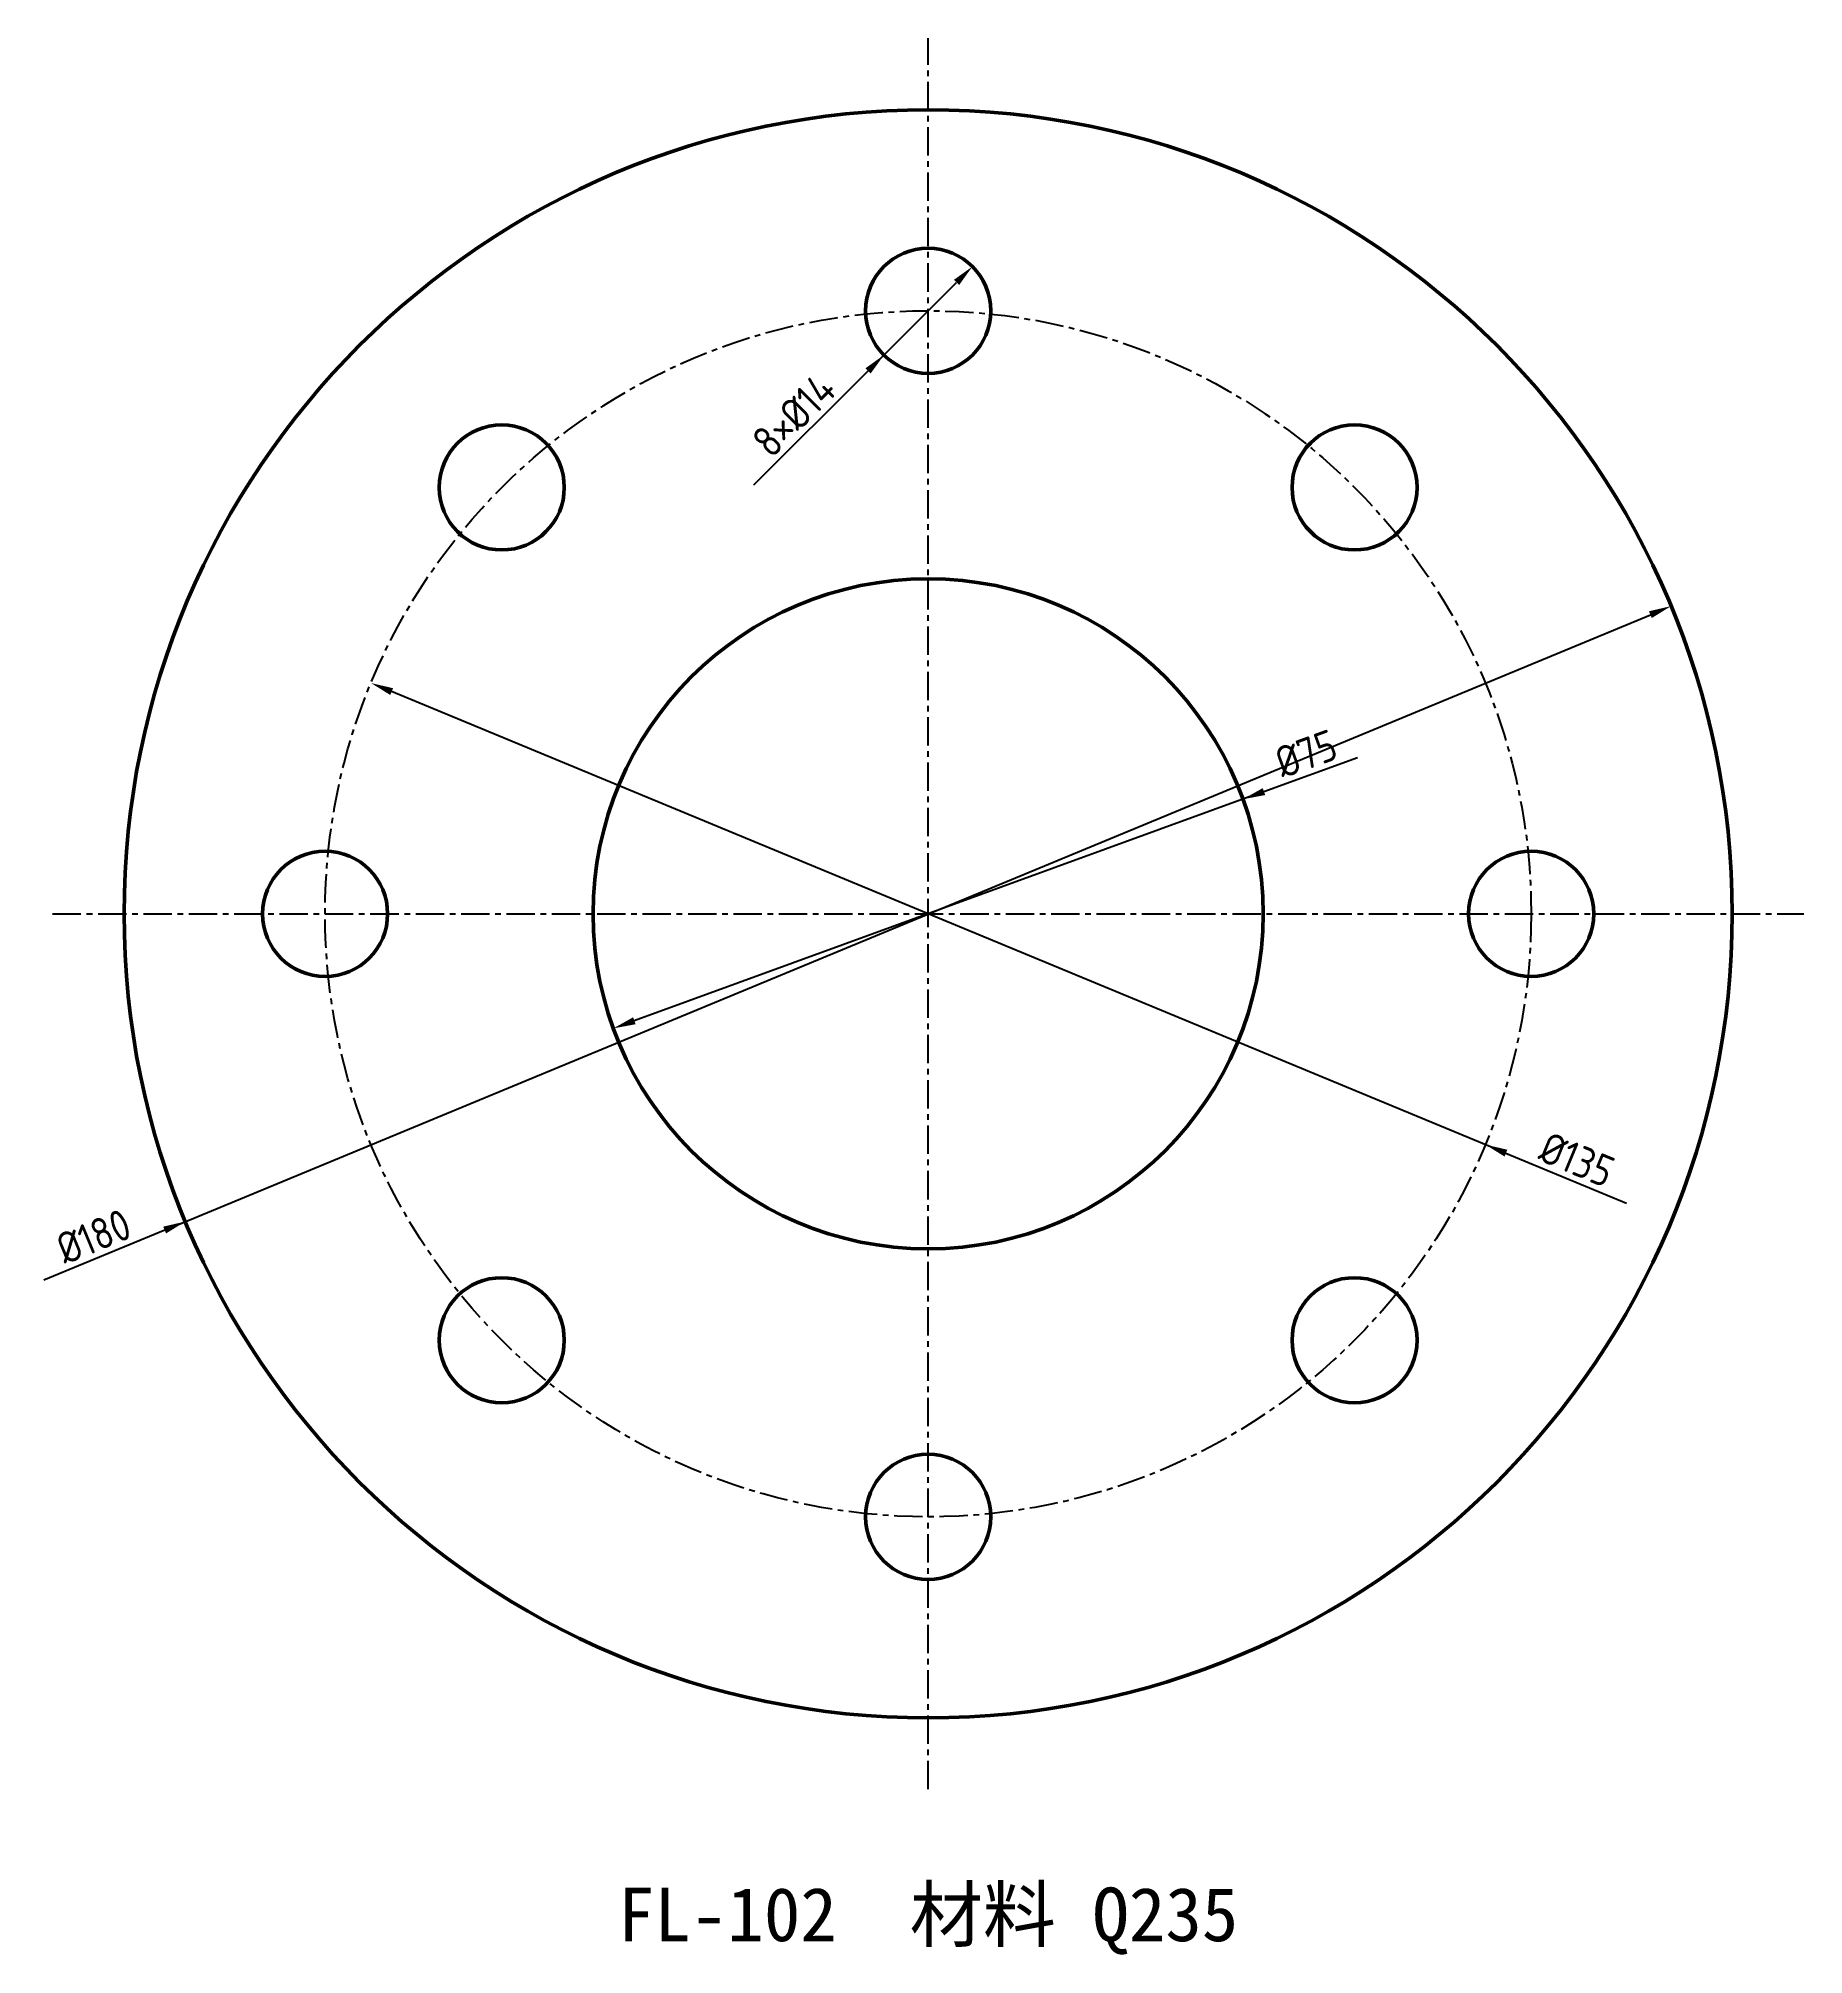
# Model space of a CAD drawing. Header units: millimetres. Extents: x -100 to 98, y -117 to 98.
import ezdxf
from ezdxf.enums import TextEntityAlignment as Align

# ---------------------------------------------------------------- set-up
doc = ezdxf.new("R2010")
doc.units = ezdxf.units.MM
doc.linetypes.add('CENTER', pattern=[5.08, 3.175, -0.635, 0.635, -0.635])
for name, color, linetype, lineweight in [('CENTER', 1, 'CENTER', 25), ('DIM', 3, 'Continuous', 18), ('HOLES', 7, 'Continuous', 50), ('OUTLINE', 7, 'Continuous', 50), ('TEXT', 7, 'Continuous', 25)]:
    doc.layers.add(name, color=color, linetype=linetype, lineweight=lineweight)
doc.styles.add('CN', font='simsun.ttc')
doc.styles.get("Standard").update_dxf_attribs({"font": 'gbenor.shx', "bigfont": 'gbcbig.shx'})
doc.dimstyles.new('AGENTCAD', dxfattribs={"dimtxt": 3.5, "dimasz": 2.5, "dimexe": 1.25, "dimexo": 0.625, "dimtad": 1, "dimdsep": 46, "dimtxsty": 'Standard', "dimcen": 2.5, "dimazin": 3, "dimtfac": 1, "dimtmove": 0, "dimatfit": 3})

msp = doc.modelspace()

# ---------------------------------------------------------------- linework, layer by layer
at = {"layer": 'CENTER', "linetype": 'CENTER'}
for p, q in [((0, -98), (0, 98)), ((-98, 0), (98, 0))]:
    msp.add_line(p, q, dxfattribs=at)
msp.add_circle((0, 0), 67.5, dxfattribs=at)
at = {"layer": 'HOLES'}
for centre in [(0, 67.5), (-47.73, 47.73), (47.73, 47.73), (-67.5, 0), (67.5, 0), (-47.73, -47.73), (47.73, -47.73), (0, -67.5)]:
    msp.add_circle(centre, 7, dxfattribs=at)
at = {"layer": 'OUTLINE'}
for radius in [90, 37.5]:
    msp.add_circle((0, 0), radius, dxfattribs=at)

# ---------------------------------------------------------------- texts
at = {"layer": 'TEXT', "style": 'CN'}
msp.add_text('FL-102  材料 Q235', height=6, dxfattribs=at).set_placement((0, -115), align=Align.CENTER)

# ---------------------------------------------------------------- dimensions: what is measured, and where the dimension line sits
at = {"layer": 'DIM'}
msp.add_diameter_dim_2p(p1=(4.95, 72.45), p2=(-4.95, 62.55), text='8×Ø14', dimstyle='AGENTCAD', override={"dimtxt": 3.5}, dxfattribs=at).render()
for p1, p2 in [((83.149, 34.442), (-83.149, -34.442)), ((-62.362, 25.831), (62.362, -25.831)), ((-35.238, -12.826), (35.238, 12.826))]:
    msp.add_diameter_dim_2p(p1=p1, p2=p2, dimstyle='AGENTCAD', override={"dimtxt": 3.5}, dxfattribs=at).render()

doc.saveas('drawing.dxf')
